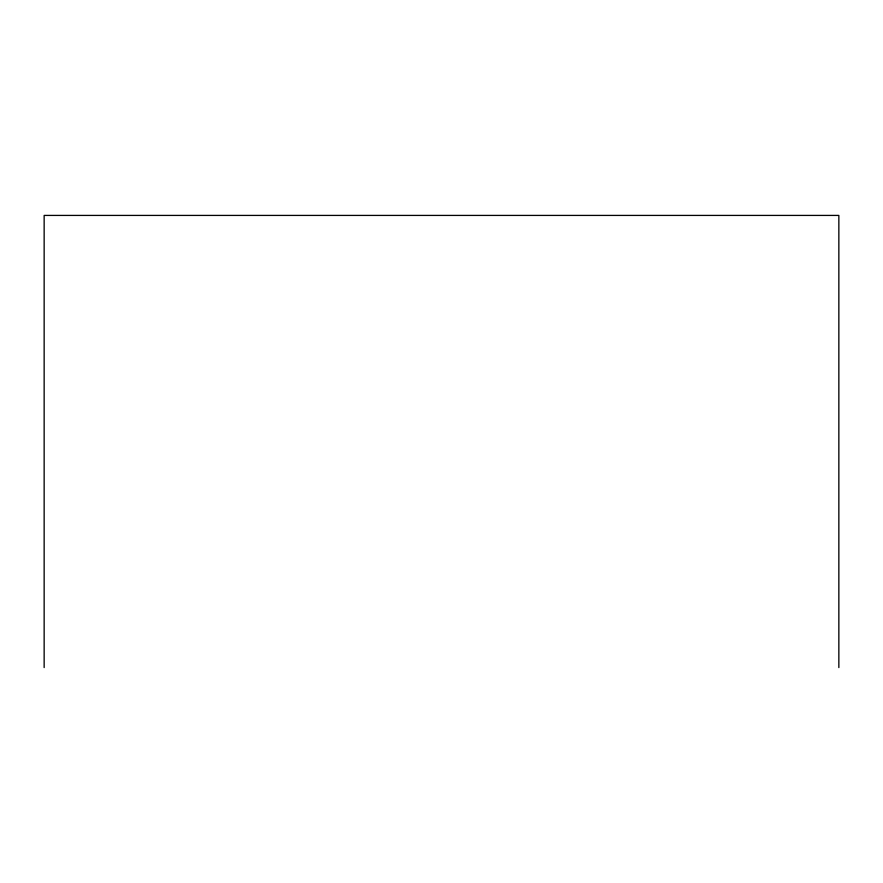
<?xml version="1.0" encoding="UTF-8"?>
<svg xmlns="http://www.w3.org/2000/svg" width="883" height="883" viewBox="0 0 883 883"><rect width="100%" height="100%" fill="white"/><g stroke="black" fill="none" stroke-linecap="round" stroke-linejoin="round"><path stroke-width="1.32" d="M838.85 667.581L838.85 215.419L44.15 215.419L44.15 667.581"/></g></svg>
